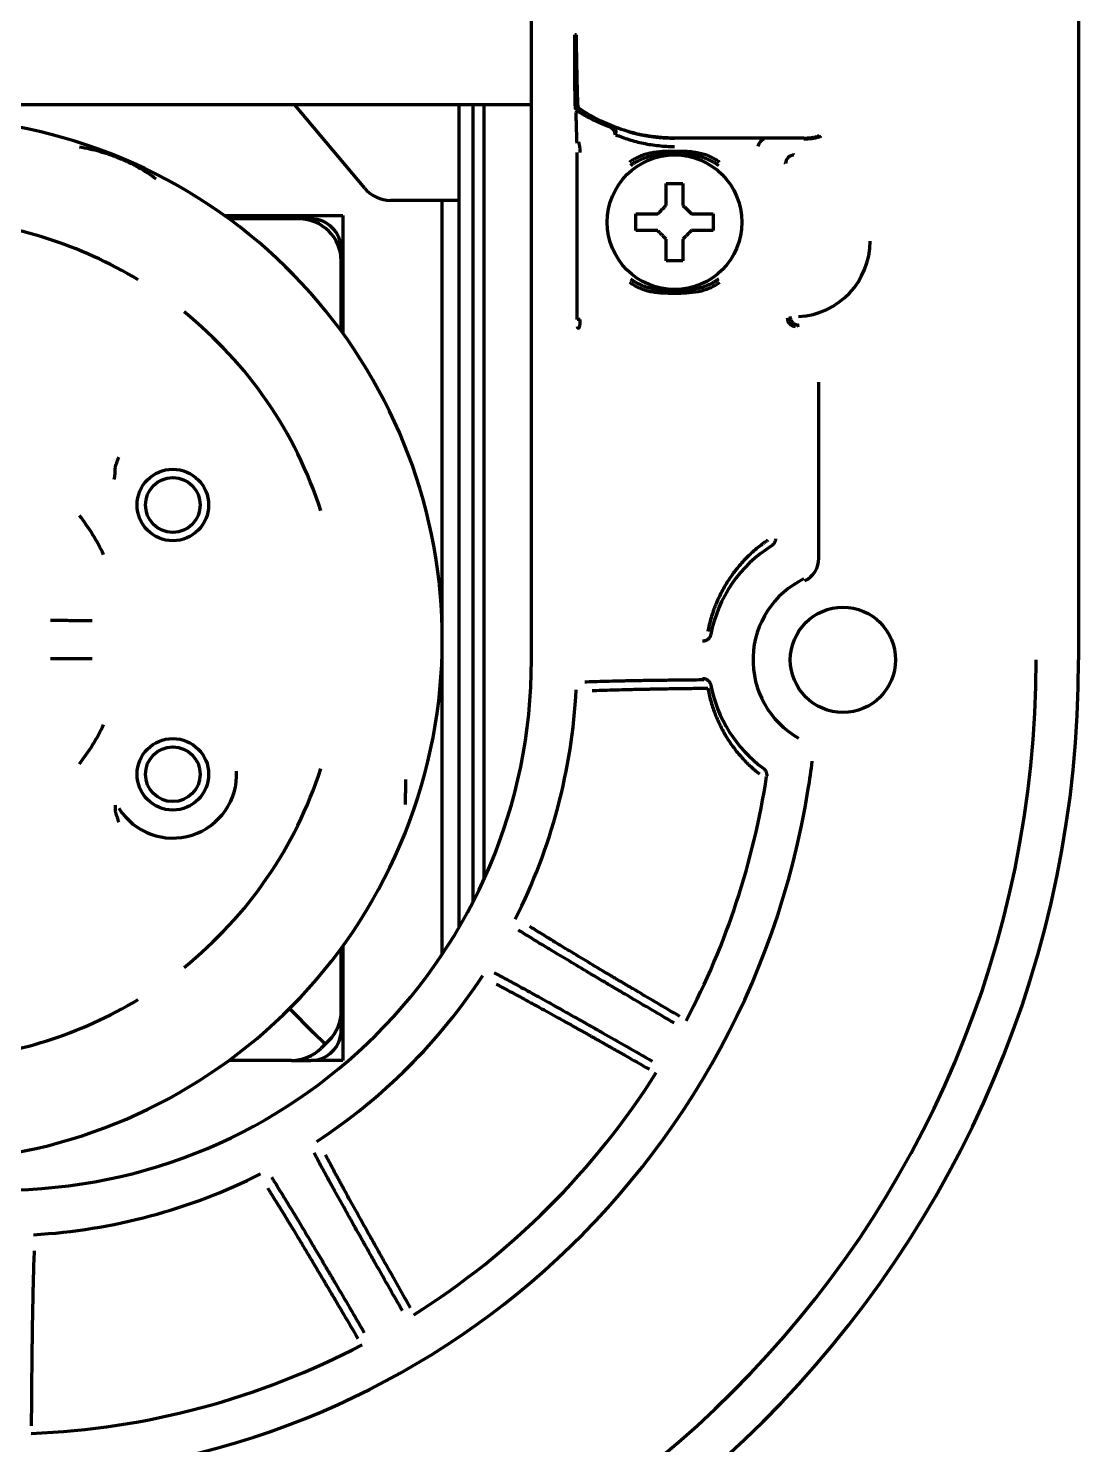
# Model space of a CAD drawing. Header units: inches. Extents: x -2983 to 7024, y 422 to 5529.
# Drawn here: x 3591.2 to 3653.6, y 4622.9 to 4707 of the extents above; entities that cross this region are included whole.
import ezdxf

# ---------------------------------------------------------------- set-up
doc = ezdxf.new("R2010")
doc.units = ezdxf.units.IN

msp = doc.modelspace()

# ---------------------------------------------------------------- linework, layer by layer
at = {"linetype": 'Continuous', "lineweight": 70}
for p, q in [((3653.584, 4741.5), (3653.584, 4669.489)), ((3621.084, 4669.489), (3621.084, 4713.512)), ((3623.752, 4706.618), (3623.652, 4706.618)), ((3558.084, 4702.489), (3621.083, 4702.489)), ((3611.185, 4697.504), (3607.001, 4702.489)), ((3616.784, 4696.789), (3616.784, 4702.491)), ((3617.606, 4702.492), (3617.606, 4655.102)), ((3618.284, 4656.508), (3618.284, 4702.496)), ((3623.878, 4702.277), (3623.863, 4702.287)), ((3623.888, 4702.27), (3623.878, 4702.277)), ((3637.265, 4700.489), (3629.584, 4700.489)), ((3629.584, 4700.489), (3629.584, 4700.489)), ((3623.801, 4689.703), (3623.801, 4699.622)), ((3636.178, 4698.983), (3636.142, 4699.017)), ((3636.677, 4699.482), (3636.639, 4699.516)), ((3614.784, 4696.789), (3612.717, 4696.789)), ((3616.784, 4696.789), (3614.784, 4696.789)), ((3615.784, 4652.002), (3615.784, 4696.789)), ((3616.784, 4653.602), (3616.784, 4696.789)), ((3602.838, 4695.889), (3609.884, 4695.889)), ((3607.284, 4695.689), (3603.114, 4695.689)), ((3607.984, 4695.689), (3607.284, 4695.689)), ((3609.884, 4695.889), (3609.884, 4688.881)), ((3627.284, 4695.489), (3627.284, 4695.989)), ((3627.284, 4694.989), (3627.284, 4695.489)), ((3631.884, 4695.989), (3631.884, 4695.489)), ((3631.884, 4695.489), (3631.884, 4694.989)), ((3609.784, 4693.189), (3609.784, 4693.889)), ((3609.784, 4689.019), (3609.784, 4693.189)), ((3623.986, 4689.703), (3623.801, 4689.703)), ((3638.157, 4675.527), (3638.157, 4685.987)), ((3596.365, 4680.522), (3596.365, 4680.846)), ((3596.365, 4660.856), (3596.365, 4660.532)), ((3609.784, 4648.641), (3609.784, 4652.359)), ((3609.884, 4652.497), (3609.884, 4645.689)), ((3606.704, 4648.769), (3608.119, 4647.355)), ((3606.704, 4648.769), (3608.119, 4647.355)), ((3609.784, 4647.489), (3609.784, 4648.642)), ((3608.826, 4646.647), (3608.119, 4647.355)), ((3608.826, 4646.647), (3608.119, 4647.355)), ((3608.826, 4646.647), (3609.052, 4646.874)), ((3608.826, 4646.647), (3608.6, 4646.421)), ((3606.832, 4645.689), (3603.114, 4645.689)), ((3606.831, 4645.689), (3607.984, 4645.689)), ((3609.884, 4645.689), (3607.984, 4645.689))]:
    msp.add_line(p, q, dxfattribs=at)
for centre, radius in [((3629.584, 4695.489), 4), ((3599.784, 4678.689), 2.125), ((3599.784, 4678.689), 1.625), ((3639.584, 4669.489), 3.125), ((3599.784, 4662.689), 2.125), ((3599.784, 4662.689), 1.625)]:
    msp.add_circle(centre, radius, dxfattribs=at)
for centre, radius, start, end in [((3584.784, 4670.689), 31, 254.7, 149.45625), ((3612.717, 4698.789), 2, 220, 270), ((3584.784, 4670.689), 24.991, 58.82427, 86.17573), ((3607.284, 4693.189), 2.5, 0, 90), ((3607.984, 4693.889), 1.8, 0, 90), ((3636.701, 4694.372), 4.499, 273.20982, 0.00262), ((3584.784, 4670.689), 24.991, 17.85299, 51.17573), ((3584.784, 4670.689), 11.996, 24.83938, 37.99537), ((3639.584, 4669.489), 7.991, 122.07594, 169.11037), ((3639.584, 4669.489), 5.342, 115.73678, 240.49967), ((3589.584, 4669.489), 64, 180, 0), ((3589.584, 4669.489), 61.472, 180, 0), ((3589.584, 4669.489), 31.5, 180, 0), ((3639.584, 4669.489), 7.991, 190.88963, 233.70037), ((3589.584, 4669.489), 34.207, 333.232, 357.02426), ((3584.784, 4670.689), 11.996, 322.00464, 335.16062), ((3599.784, 4662.689), 3.788, 212.24843, 2.83269), ((3584.784, 4670.689), 24.991, 308.82427, 342.14701), ((3587.947, 4669.753), 50.211, 350.9077, 352.80538), ((3589.584, 4669.489), 45.991, 332.21535, 351.34687), ((3589.584, 4669.489), 48.553, 189.09025, 350.90976), ((3589.584, 4669.489), 34.207, 303.232, 326.768), ((3584.784, 4670.689), 24.991, 273.82427, 301.17573), ((3607.284, 4648.641), 2.5, 315, 0), ((3607.984, 4647.489), 1.8, 270, 0), ((3606.832, 4648.189), 2.5, 270, 315), ((3589.584, 4669.489), 45.991, 302.21535, 327.78465), ((3589.584, 4669.489), 34.207, 273.232, 296.768), ((3589.584, 4669.489), 45.991, 272.21535, 297.78465)]:
    msp.add_arc(centre, radius, start, end, dxfattribs=at)
for centre, major_axis, ratio, start_param, end_param in [((3623.838, 4702.006), (-0.1, -0.0021), 0.764151, 4.696588, 6.256133), ((3625.815, 4700.689), (-0.179, -0.467), 0.50471, 3.141589, 3.792713), ((3625.815, 4700.689), (-0.179, 0.467), 0.504709, 4.520689, 5.632076), ((3625.815, 4700.689), (0.179, 0.467), 0.504708, 4.904106, 6.283182), ((3634.914, 4699.989), (0.226, 0.446), 0.711761, 0.619546, 1.917516), ((3636.677, 4698.983), (0.424, 0.265), 0.996619, 1.014163, 2.581916), ((3636.773, 4689.801), (0.186, -0.464), 0.998896, 4.332447, 5.902482), ((3623.889, 4689.295), (-0.0707, 0.0707), 0.999695, 0.785279, 2.355718), ((3636.657, 4675.527), (-1.416, -0.496), 0.998612, 1.684757, 2.803906)]:
    msp.add_ellipse(centre, major_axis=major_axis, ratio=ratio, start_param=start_param, end_param=end_param, dxfattribs=at)
for points, degree in [([(3623.706, 4702.205), (3623.704, 4702.207), (3623.699, 4702.229), (3623.692, 4702.341), (3623.684, 4702.549), (3623.676, 4702.876), (3623.668, 4703.338), (3623.662, 4703.871), (3623.658, 4704.368), (3623.656, 4704.827), (3623.654, 4705.255), (3623.653, 4705.643), (3623.652, 4705.999), (3623.652, 4706.324), (3623.652, 4706.523), (3623.652, 4706.618)], 3), ([(3623.838, 4702.083), (3623.841, 4702.102), (3623.847, 4702.137), (3623.855, 4702.177), (3623.861, 4702.208), (3623.867, 4702.232), (3623.873, 4702.249), (3623.877, 4702.261), (3623.881, 4702.268), (3623.885, 4702.271), (3623.887, 4702.271), (3623.888, 4702.27)], 3), ([(3623.888, 4702.269), (3623.883, 4702.273)], 1), ([(3623.792, 4700.173), (3623.782, 4700.395), (3623.763, 4700.925), (3623.746, 4701.618), (3623.738, 4702.006)], 3), ([(3623.986, 4699.622), (3623.986, 4699.636), (3623.985, 4699.666), (3623.982, 4699.715), (3623.978, 4699.766), (3623.974, 4699.819), (3623.968, 4699.875), (3623.961, 4699.932), (3623.953, 4699.99), (3623.944, 4700.048), (3623.933, 4700.106), (3623.921, 4700.163), (3623.907, 4700.218), (3623.897, 4700.251), (3623.892, 4700.265)], 3), ([(3629.084, 4696.489), (3629.084, 4696.543), (3629.084, 4696.651), (3629.084, 4696.813), (3629.084, 4696.972), (3629.084, 4697.127), (3629.084, 4697.279), (3629.084, 4697.436), (3629.084, 4697.602), (3629.084, 4697.725), (3629.084, 4697.789)], 3), ([(3629.084, 4697.789), (3629.251, 4697.789), (3629.584, 4697.789), (3629.917, 4697.789), (3630.084, 4697.789)], 3), ([(3628.584, 4695.989), (3628.608, 4696.013), (3628.655, 4696.06), (3628.727, 4696.132), (3628.798, 4696.203), (3628.87, 4696.275), (3628.941, 4696.346), (3629.012, 4696.418), (3629.06, 4696.465), (3629.084, 4696.489)], 3), ([(3630.084, 4696.489), (3630.11, 4696.463), (3630.161, 4696.412), (3630.235, 4696.338), (3630.307, 4696.266), (3630.377, 4696.196), (3630.446, 4696.127), (3630.515, 4696.058), (3630.561, 4696.012), (3630.584, 4695.989)], 3), ([(3630.584, 4695.989), (3630.638, 4695.989), (3630.746, 4695.989), (3630.908, 4695.989), (3631.067, 4695.989), (3631.222, 4695.989), (3631.374, 4695.989), (3631.531, 4695.989), (3631.697, 4695.989), (3631.82, 4695.989), (3631.884, 4695.989)], 3), ([(3628.584, 4694.989), (3628.53, 4694.989), (3628.422, 4694.989), (3628.26, 4694.989), (3628.101, 4694.989), (3627.946, 4694.989), (3627.794, 4694.989), (3627.638, 4694.989), (3627.471, 4694.989), (3627.348, 4694.989), (3627.284, 4694.989)], 3), ([(3629.084, 4694.489), (3629.058, 4694.515), (3629.007, 4694.566), (3628.933, 4694.64), (3628.861, 4694.712), (3628.791, 4694.782), (3628.722, 4694.851), (3628.653, 4694.92), (3628.607, 4694.966), (3628.584, 4694.989)], 3), ([(3630.584, 4694.989), (3630.56, 4694.965), (3630.513, 4694.918), (3630.441, 4694.847), (3630.37, 4694.775), (3630.299, 4694.704), (3630.227, 4694.632), (3630.156, 4694.561), (3630.108, 4694.513), (3630.084, 4694.489)], 3), ([(3630.084, 4694.489), (3630.084, 4694.435), (3630.084, 4694.327), (3630.084, 4694.165), (3630.084, 4694.006), (3630.084, 4693.851), (3630.084, 4693.699), (3630.084, 4693.543), (3630.084, 4693.376), (3630.084, 4693.253), (3630.084, 4693.189)], 3), ([(3630.084, 4693.189), (3629.917, 4693.189), (3629.584, 4693.189), (3629.251, 4693.189), (3629.084, 4693.189)], 3), ([(3636.98, 4689.381), (3636.928, 4689.359), (3636.876, 4689.339), (3636.825, 4689.32)], 3)]:
    msp.add_open_spline(points, degree=degree, dxfattribs=at)
for points, knots in [([(3623.863, 4702.287), (3623.863, 4702.287), (3623.86, 4702.292), (3623.854, 4702.337), (3623.844, 4702.491), (3623.832, 4702.765), (3623.819, 4703.173), (3623.806, 4703.678), (3623.794, 4704.212), (3623.784, 4704.715), (3623.776, 4705.177), (3623.768, 4705.598), (3623.762, 4705.981), (3623.757, 4706.316), (3623.754, 4706.525), (3623.752, 4706.618)], [0, 0, 0, 0, 0.013537, 0.087967, 0.171477, 0.265427, 0.371587, 0.484999, 0.587268, 0.677066, 0.757422, 0.829358, 0.894159, 0.952865, 1, 1, 1, 1]), ([(3623.863, 4702.287), (3623.849, 4702.297), (3623.831, 4702.304), (3623.795, 4702.306), (3623.776, 4702.302), (3623.744, 4702.285), (3623.73, 4702.272), (3623.711, 4702.241), (3623.706, 4702.223), (3623.706, 4702.205)], [0, 0, 0, 0, 0.25, 0.25, 0.5, 0.5, 0.75, 0.75, 1, 1, 1, 1]), ([(3629.584, 4700.489), (3629.077, 4700.489), (3628.569, 4700.528), (3627.566, 4700.682), (3627.07, 4700.797), (3626.102, 4701.101), (3625.629, 4701.29), (3624.718, 4701.738), (3624.28, 4701.997), (3623.863, 4702.287)], [0, 0, 0, 0, 0.25, 0.25, 0.5, 0.5, 0.75, 0.75, 1, 1, 1, 1]), ([(3625.995, 4701.156), (3625.805, 4701.228), (3625.619, 4701.306), (3625.255, 4701.472), (3625.077, 4701.56), (3624.726, 4701.746), (3624.554, 4701.844), (3624.216, 4702.05), (3624.05, 4702.157), (3623.888, 4702.27)], [0, 0, 0, 0, 0.25, 0.25, 0.5, 0.5, 0.75, 0.75, 1, 1, 1, 1]), ([(3625.815, 4701.115), (3625.799, 4701.121), (3625.768, 4701.132), (3625.721, 4701.15), (3625.673, 4701.168), (3625.626, 4701.186), (3625.579, 4701.205), (3625.531, 4701.224), (3625.484, 4701.243), (3625.436, 4701.262), (3625.389, 4701.282), (3625.341, 4701.302), (3625.294, 4701.322), (3625.246, 4701.343), (3625.198, 4701.364), (3625.15, 4701.385), (3625.102, 4701.406), (3625.054, 4701.428), (3625.006, 4701.45), (3624.958, 4701.473), (3624.91, 4701.496), (3624.849, 4701.525), (3624.776, 4701.56), (3624.69, 4701.603), (3624.604, 4701.647), (3624.518, 4701.692), (3624.433, 4701.737), (3624.348, 4701.784), (3624.262, 4701.831), (3624.177, 4701.879), (3624.092, 4701.929), (3624.007, 4701.979), (3623.923, 4702.03), (3623.867, 4702.065), (3623.838, 4702.083)], [0, 0, 0, 0, 0.022367, 0.04483, 0.067389, 0.090046, 0.112799, 0.13565, 0.158599, 0.181646, 0.204792, 0.228037, 0.251382, 0.274827, 0.298372, 0.322018, 0.345765, 0.369613, 0.393564, 0.417616, 0.441771, 0.466028, 0.509546, 0.553236, 0.5971, 0.64114, 0.685357, 0.729754, 0.774331, 0.819092, 0.864038, 0.90917, 0.95449, 1, 1, 1, 1]), ([(3626.081, 4700.689), (3626.332, 4700.585), (3626.597, 4700.488), (3627.011, 4700.359), (3627.152, 4700.319), (3627.439, 4700.245), (3627.585, 4700.21), (3628.029, 4700.118), (3628.334, 4700.07), (3628.954, 4700.006), (3629.269, 4699.989), (3629.584, 4699.989)], [0, 0, 0, 0, 0.25, 0.25, 0.375, 0.375, 0.5, 0.5, 0.75, 0.75, 1, 1, 1, 1]), ([(3626.84, 4700.873), (3626.842, 4700.872), (3626.855, 4700.869), (3626.879, 4700.862), (3626.911, 4700.853), (3626.944, 4700.844), (3626.976, 4700.835), (3627.009, 4700.826), (3627.042, 4700.818), (3627.074, 4700.809), (3627.107, 4700.801), (3627.14, 4700.792), (3627.173, 4700.784), (3627.206, 4700.776), (3627.239, 4700.768), (3627.272, 4700.76), (3627.305, 4700.752), (3627.338, 4700.745), (3627.371, 4700.737), (3627.405, 4700.729), (3627.438, 4700.722), (3627.471, 4700.715), (3627.505, 4700.708), (3627.538, 4700.701), (3627.572, 4700.694), (3627.605, 4700.687), (3627.639, 4700.68), (3627.673, 4700.673), (3627.706, 4700.667), (3627.74, 4700.661), (3627.774, 4700.654), (3627.808, 4700.648), (3627.841, 4700.642), (3627.875, 4700.636), (3627.909, 4700.63), (3627.943, 4700.625), (3627.977, 4700.619), (3628.012, 4700.614), (3628.046, 4700.608), (3628.08, 4700.603), (3628.114, 4700.598), (3628.148, 4700.593), (3628.183, 4700.588), (3628.217, 4700.583), (3628.251, 4700.578), (3628.286, 4700.574), (3628.32, 4700.569), (3628.355, 4700.565), (3628.389, 4700.561), (3628.424, 4700.557), (3628.459, 4700.553), (3628.493, 4700.549), (3628.528, 4700.545), (3628.563, 4700.541), (3628.598, 4700.538), (3628.632, 4700.534), (3628.667, 4700.531), (3628.702, 4700.528), (3628.737, 4700.525), (3628.772, 4700.522), (3628.807, 4700.519), (3628.842, 4700.517), (3628.877, 4700.514), (3628.912, 4700.512), (3628.947, 4700.509), (3628.982, 4700.507), (3629.018, 4700.505), (3629.053, 4700.503), (3629.088, 4700.501), (3629.123, 4700.5), (3629.159, 4700.498), (3629.194, 4700.497), (3629.229, 4700.495), (3629.265, 4700.494), (3629.3, 4700.493), (3629.335, 4700.492), (3629.371, 4700.491), (3629.406, 4700.491), (3629.442, 4700.49), (3629.477, 4700.49), (3629.513, 4700.489), (3629.548, 4700.489), (3629.572, 4700.489), (3629.584, 4700.489)], [0, 0, 0, 0, 0.002576, 0.015434, 0.028273, 0.041096, 0.053901, 0.066688, 0.079459, 0.092213, 0.104951, 0.117673, 0.13038, 0.143071, 0.155747, 0.168409, 0.181055, 0.193688, 0.206307, 0.218913, 0.231505, 0.244085, 0.256652, 0.269207, 0.281749, 0.294281, 0.306801, 0.319309, 0.331808, 0.344296, 0.356774, 0.369242, 0.381701, 0.394151, 0.406592, 0.419025, 0.43145, 0.443867, 0.456276, 0.468679, 0.481075, 0.493464, 0.505847, 0.518225, 0.530597, 0.542964, 0.555326, 0.567684, 0.580037, 0.592387, 0.604734, 0.617077, 0.629417, 0.641756, 0.654092, 0.666426, 0.678759, 0.69109, 0.703421, 0.715752, 0.728082, 0.740413, 0.752744, 0.765076, 0.777409, 0.789744, 0.802081, 0.81442, 0.826762, 0.839106, 0.851454, 0.863805, 0.87616, 0.88852, 0.900884, 0.913253, 0.925627, 0.938007, 0.950392, 0.962784, 0.975182, 0.987588, 1, 1, 1, 1]), ([(3637.265, 4700.489), (3637.272, 4700.489), (3637.285, 4700.489), (3637.306, 4700.489), (3637.326, 4700.49), (3637.346, 4700.49), (3637.366, 4700.49), (3637.386, 4700.491), (3637.405, 4700.491), (3637.425, 4700.492), (3637.444, 4700.493), (3637.464, 4700.494), (3637.483, 4700.495), (3637.502, 4700.496), (3637.521, 4700.497), (3637.54, 4700.499), (3637.559, 4700.5), (3637.578, 4700.502), (3637.596, 4700.503), (3637.615, 4700.505), (3637.633, 4700.507), (3637.652, 4700.509), (3637.67, 4700.511), (3637.688, 4700.513), (3637.706, 4700.515), (3637.724, 4700.518), (3637.741, 4700.52), (3637.782, 4700.527), (3637.846, 4700.538), (3637.93, 4700.556), (3638.012, 4700.578), (3638.092, 4700.604), (3638.142, 4700.623), (3638.166, 4700.633), (3638.166, 4700.633)], [0, 0, 0, 0, 0.020634, 0.041151, 0.061554, 0.081845, 0.102027, 0.122105, 0.142081, 0.161958, 0.181741, 0.201433, 0.221038, 0.240559, 0.260001, 0.279367, 0.298662, 0.31789, 0.337055, 0.356162, 0.375216, 0.39422, 0.41318, 0.4321, 0.450986, 0.469842, 0.488674, 0.507486, 0.601277, 0.69672, 0.794518, 0.895363, 0.999923, 1, 1, 1, 1]), ([(3637.265, 4700.446), (3637.273, 4700.446), (3637.289, 4700.446), (3637.312, 4700.446), (3637.336, 4700.446), (3637.359, 4700.447), (3637.382, 4700.447), (3637.405, 4700.448), (3637.427, 4700.448), (3637.45, 4700.449), (3637.472, 4700.45), (3637.495, 4700.451), (3637.517, 4700.453), (3637.539, 4700.454), (3637.561, 4700.455), (3637.582, 4700.457), (3637.603, 4700.458), (3637.625, 4700.46), (3637.645, 4700.462), (3637.666, 4700.464), (3637.687, 4700.466), (3637.707, 4700.468), (3637.727, 4700.471), (3637.747, 4700.473), (3637.766, 4700.475), (3637.786, 4700.478), (3637.805, 4700.481), (3637.851, 4700.488), (3637.924, 4700.5), (3638.021, 4700.521), (3638.117, 4700.545), (3638.211, 4700.574), (3638.27, 4700.595), (3638.299, 4700.607), (3638.299, 4700.607)], [0, 0, 0, 0, 0.020912, 0.041707, 0.062387, 0.082955, 0.103413, 0.123763, 0.144004, 0.164134, 0.184148, 0.204041, 0.223811, 0.243454, 0.262968, 0.282351, 0.301601, 0.320715, 0.339694, 0.358536, 0.377241, 0.395807, 0.414236, 0.432527, 0.450681, 0.468699, 0.486581, 0.504328, 0.598677, 0.695534, 0.794845, 0.896422, 0.999951, 1, 1, 1, 1]), ([(3598.791, 4698.056), (3598.623, 4698.179), (3598.452, 4698.297), (3598.104, 4698.521), (3597.927, 4698.628), (3597.566, 4698.831), (3597.382, 4698.927), (3597.148, 4699.041), (3597.1, 4699.063), (3597.006, 4699.107), (3596.959, 4699.129), (3596.816, 4699.193), (3596.625, 4699.276), (3596.432, 4699.352), (3596.238, 4699.426), (3596.14, 4699.462), (3595.943, 4699.53), (3595.845, 4699.562), (3595.696, 4699.609), (3595.646, 4699.624), (3595.546, 4699.654), (3595.497, 4699.668), (3595.247, 4699.738), (3595.046, 4699.788), (3594.641, 4699.876), (3594.437, 4699.913), (3594.231, 4699.945)], [0, 0, 0, 0, 0.125, 0.125, 0.25, 0.25, 0.375, 0.375, 0.40625, 0.40625, 0.4375, 0.4375, 0.5, 0.5625, 0.5625, 0.625, 0.625, 0.6875, 0.6875, 0.71875, 0.71875, 0.75, 0.75, 0.875, 0.875, 1, 1, 1, 1]), ([(3632.257, 4699.043), (3632.167, 4699.115), (3632.074, 4699.18), (3631.879, 4699.296), (3631.778, 4699.348), (3631.62, 4699.417), (3631.566, 4699.439), (3631.485, 4699.469), (3631.457, 4699.479), (3631.402, 4699.497), (3631.263, 4699.541), (3631.121, 4699.576), (3630.893, 4699.621), (3630.661, 4699.656), (3630.425, 4699.675), (3630.247, 4699.685), (3630.187, 4699.687), (3630.067, 4699.692), (3630.007, 4699.693), (3629.826, 4699.697), (3629.706, 4699.698), (3629.525, 4699.698), (3629.465, 4699.698), (3629.345, 4699.696), (3629.285, 4699.696), (3629.105, 4699.692), (3628.986, 4699.688), (3628.63, 4699.669), (3628.395, 4699.645), (3628.135, 4699.593), (3628.106, 4699.587), (3628.048, 4699.575), (3628.02, 4699.568), (3627.934, 4699.547), (3627.765, 4699.5), (3627.603, 4699.441), (3627.394, 4699.35), (3627.292, 4699.298), (3627.169, 4699.225), (3627.145, 4699.209), (3627.097, 4699.178), (3627.073, 4699.162), (3627.002, 4699.113), (3626.956, 4699.079), (3626.911, 4699.043)], [0, 0, 0, 0, 0.0625, 0.0625, 0.125, 0.125, 0.15625, 0.15625, 0.171875, 0.171875, 0.1875, 0.25, 0.25, 0.3125, 0.375, 0.375, 0.40625, 0.40625, 0.4375, 0.4375, 0.5, 0.5, 0.53125, 0.53125, 0.5625, 0.5625, 0.625, 0.625, 0.75, 0.75, 0.765625, 0.765625, 0.78125, 0.78125, 0.8125, 0.875, 0.875, 0.9375, 0.9375, 0.953125, 0.953125, 0.96875, 0.96875, 1, 1, 1, 1]), ([(3632.204, 4698.846), (3632.114, 4698.916), (3632.02, 4698.98), (3631.826, 4699.096), (3631.725, 4699.148), (3631.569, 4699.219), (3631.516, 4699.241), (3631.436, 4699.272), (3631.409, 4699.283), (3631.354, 4699.302), (3631.218, 4699.349), (3631.08, 4699.387), (3630.745, 4699.465), (3630.517, 4699.499), (3630.17, 4699.529), (3630.053, 4699.536), (3629.819, 4699.546), (3629.702, 4699.548), (3629.527, 4699.548), (3629.468, 4699.547), (3629.351, 4699.545), (3629.293, 4699.543), (3629.118, 4699.537), (3629.002, 4699.53), (3628.656, 4699.499), (3628.428, 4699.466), (3628.174, 4699.408), (3628.146, 4699.401), (3628.09, 4699.386), (3628.062, 4699.379), (3627.978, 4699.356), (3627.923, 4699.339), (3627.759, 4699.284), (3627.653, 4699.243), (3627.446, 4699.15), (3627.345, 4699.097), (3627.223, 4699.024), (3627.198, 4699.009), (3627.15, 4698.979), (3627.126, 4698.963), (3627.055, 4698.915), (3627.009, 4698.881), (3626.964, 4698.846)], [0, 0, 0, 0, 0.0625, 0.0625, 0.125, 0.125, 0.15625, 0.15625, 0.171875, 0.171875, 0.1875, 0.25, 0.25, 0.375, 0.375, 0.4375, 0.4375, 0.5, 0.5, 0.53125, 0.53125, 0.5625, 0.5625, 0.625, 0.625, 0.75, 0.75, 0.765625, 0.765625, 0.78125, 0.78125, 0.8125, 0.8125, 0.875, 0.875, 0.9375, 0.9375, 0.953125, 0.953125, 0.96875, 0.96875, 1, 1, 1, 1]), ([(3630.084, 4697.789), (3630.084, 4697.586), (3630.084, 4697.376), (3630.084, 4697.051), (3630.084, 4696.941), (3630.084, 4696.718), (3630.084, 4696.604), (3630.084, 4696.489)], [0, 0, 0, 0, 0.5, 0.5, 0.75, 0.75, 1, 1, 1, 1]), ([(3627.284, 4695.989), (3627.487, 4695.989), (3627.697, 4695.989), (3628.022, 4695.989), (3628.132, 4695.989), (3628.355, 4695.989), (3628.469, 4695.989), (3628.584, 4695.989)], [0, 0, 0, 0, 0.5, 0.5, 0.75, 0.75, 1, 1, 1, 1]), ([(3631.884, 4694.989), (3631.681, 4694.989), (3631.471, 4694.989), (3631.146, 4694.989), (3631.036, 4694.989), (3630.813, 4694.989), (3630.699, 4694.989), (3630.584, 4694.989)], [0, 0, 0, 0, 0.5, 0.5, 0.75, 0.75, 1, 1, 1, 1]), ([(3629.084, 4693.189), (3629.084, 4693.392), (3629.084, 4693.602), (3629.084, 4693.927), (3629.084, 4694.037), (3629.084, 4694.26), (3629.084, 4694.374), (3629.084, 4694.489)], [0, 0, 0, 0, 0.5, 0.5, 0.75, 0.75, 1, 1, 1, 1]), ([(3626.964, 4692.132), (3627.054, 4692.062), (3627.148, 4691.998), (3627.343, 4691.882), (3627.443, 4691.83), (3627.599, 4691.759), (3627.652, 4691.737), (3627.732, 4691.706), (3627.759, 4691.696), (3627.814, 4691.676), (3627.95, 4691.629), (3628.088, 4691.591), (3628.423, 4691.513), (3628.651, 4691.48), (3628.999, 4691.449), (3629.115, 4691.442), (3629.349, 4691.433), (3629.466, 4691.43), (3629.641, 4691.43), (3629.7, 4691.431), (3629.817, 4691.433), (3629.875, 4691.435), (3630.05, 4691.442), (3630.166, 4691.449), (3630.512, 4691.479), (3630.74, 4691.512), (3630.994, 4691.571), (3631.022, 4691.578), (3631.078, 4691.592), (3631.106, 4691.599), (3631.19, 4691.623), (3631.245, 4691.64), (3631.409, 4691.694), (3631.515, 4691.735), (3631.722, 4691.829), (3631.823, 4691.881), (3631.946, 4691.954), (3631.97, 4691.969), (3632.018, 4692), (3632.042, 4692.015), (3632.113, 4692.064), (3632.159, 4692.097), (3632.204, 4692.132)], [0, 0, 0, 0, 0.0625, 0.0625, 0.125, 0.125, 0.15625, 0.15625, 0.171875, 0.171875, 0.1875, 0.25, 0.25, 0.375, 0.375, 0.4375, 0.4375, 0.5, 0.5, 0.53125, 0.53125, 0.5625, 0.5625, 0.625, 0.625, 0.75, 0.75, 0.765625, 0.765625, 0.78125, 0.78125, 0.8125, 0.8125, 0.875, 0.875, 0.9375, 0.9375, 0.953125, 0.953125, 0.96875, 0.96875, 1, 1, 1, 1]), ([(3626.911, 4691.935), (3627.001, 4691.863), (3627.094, 4691.799), (3627.289, 4691.682), (3627.391, 4691.63), (3627.548, 4691.561), (3627.602, 4691.539), (3627.684, 4691.509), (3627.711, 4691.5), (3627.767, 4691.481), (3627.906, 4691.437), (3628.047, 4691.402), (3628.276, 4691.357), (3628.507, 4691.322), (3628.743, 4691.303), (3628.922, 4691.293), (3628.981, 4691.291), (3629.101, 4691.287), (3629.162, 4691.285), (3629.342, 4691.281), (3629.462, 4691.28), (3629.643, 4691.28), (3629.703, 4691.281), (3629.824, 4691.282), (3629.884, 4691.283), (3630.063, 4691.286), (3630.182, 4691.29), (3630.538, 4691.31), (3630.773, 4691.334), (3631.033, 4691.385), (3631.062, 4691.391), (3631.12, 4691.404), (3631.148, 4691.41), (3631.234, 4691.431), (3631.403, 4691.478), (3631.565, 4691.537), (3631.774, 4691.628), (3631.876, 4691.68), (3631.999, 4691.754), (3632.023, 4691.769), (3632.071, 4691.8), (3632.095, 4691.816), (3632.166, 4691.865), (3632.212, 4691.899), (3632.257, 4691.935)], [0, 0, 0, 0, 0.0625, 0.0625, 0.125, 0.125, 0.15625, 0.15625, 0.171875, 0.171875, 0.1875, 0.25, 0.25, 0.3125, 0.375, 0.375, 0.40625, 0.40625, 0.4375, 0.4375, 0.5, 0.5, 0.53125, 0.53125, 0.5625, 0.5625, 0.625, 0.625, 0.75, 0.75, 0.765625, 0.765625, 0.78125, 0.78125, 0.8125, 0.875, 0.875, 0.9375, 0.9375, 0.953125, 0.953125, 0.96875, 0.96875, 1, 1, 1, 1]), ([(3623.889, 4689.195), (3623.89, 4689.195), (3623.891, 4689.195), (3623.893, 4689.195), (3623.895, 4689.196), (3623.897, 4689.197), (3623.899, 4689.198), (3623.901, 4689.2), (3623.903, 4689.201), (3623.905, 4689.203), (3623.906, 4689.205), (3623.908, 4689.207), (3623.91, 4689.209), (3623.912, 4689.212), (3623.913, 4689.214), (3623.915, 4689.217), (3623.917, 4689.22), (3623.919, 4689.223), (3623.92, 4689.226), (3623.922, 4689.23), (3623.923, 4689.233), (3623.925, 4689.237), (3623.927, 4689.24), (3623.928, 4689.244), (3623.93, 4689.248), (3623.931, 4689.252), (3623.933, 4689.256), (3623.934, 4689.261), (3623.936, 4689.265), (3623.937, 4689.27), (3623.939, 4689.274), (3623.94, 4689.279), (3623.941, 4689.284), (3623.943, 4689.289), (3623.944, 4689.294), (3623.945, 4689.299), (3623.947, 4689.304), (3623.948, 4689.309), (3623.949, 4689.314), (3623.95, 4689.32), (3623.952, 4689.325), (3623.953, 4689.331), (3623.954, 4689.336), (3623.955, 4689.342), (3623.956, 4689.348), (3623.957, 4689.353), (3623.959, 4689.359), (3623.961, 4689.373), (3623.965, 4689.395), (3623.969, 4689.428), (3623.974, 4689.463), (3623.977, 4689.495), (3623.979, 4689.522), (3623.981, 4689.541), (3623.982, 4689.56), (3623.983, 4689.579), (3623.984, 4689.598), (3623.985, 4689.617), (3623.985, 4689.635), (3623.986, 4689.653), (3623.986, 4689.67), (3623.986, 4689.687), (3623.986, 4689.697), (3623.986, 4689.703)], [0, 0, 0, 0, 0.015383, 0.030642, 0.04578, 0.060796, 0.07569, 0.090464, 0.105118, 0.119651, 0.134066, 0.148361, 0.162537, 0.176595, 0.190535, 0.204357, 0.218062, 0.231651, 0.245122, 0.258478, 0.271717, 0.284841, 0.297849, 0.310743, 0.323521, 0.336185, 0.348735, 0.361171, 0.373493, 0.385703, 0.397799, 0.409782, 0.421652, 0.43341, 0.445056, 0.45659, 0.468013, 0.479324, 0.490524, 0.501614, 0.512592, 0.523459, 0.534216, 0.544863, 0.5554, 0.565828, 0.576145, 0.586353, 0.635571, 0.684796, 0.734095, 0.783531, 0.806444, 0.828729, 0.850396, 0.871438, 0.891831, 0.911565, 0.930648, 0.949062, 0.966772, 0.983755, 1, 1, 1, 1]), ([(3636.453, 4689.88), (3636.453, 4689.846), (3636.457, 4689.813), (3636.471, 4689.746), (3636.481, 4689.714), (3636.508, 4689.652), (3636.524, 4689.622), (3636.563, 4689.566), (3636.585, 4689.54), (3636.634, 4689.494), (3636.661, 4689.473), (3636.719, 4689.437), (3636.75, 4689.423), (3636.813, 4689.399), (3636.846, 4689.391), (3636.913, 4689.381), (3636.947, 4689.379), (3636.981, 4689.381)], [0, 0, 0, 0, 0.125, 0.125, 0.25, 0.25, 0.375, 0.375, 0.5, 0.5, 0.625, 0.625, 0.75, 0.75, 0.875, 0.875, 1, 1, 1, 1]), ([(3596.383, 4680.977), (3596.411, 4681.07), (3596.441, 4681.163), (3596.489, 4681.301), (3596.505, 4681.347), (3596.53, 4681.416), (3596.538, 4681.439), (3596.555, 4681.484), (3596.564, 4681.507), (3596.572, 4681.53)], [0, 0, 0, 0, 0.5, 0.5, 0.75, 0.75, 0.875, 0.875, 1, 1, 1, 1]), ([(3596.307, 4680.212), (3596.315, 4680.256), (3596.324, 4680.304), (3596.343, 4680.408), (3596.353, 4680.463), (3596.365, 4680.522)], [0, 0, 0, 0, 0.5, 0.5, 1, 1, 1, 1]), ([(3596.365, 4680.846), (3596.365, 4680.868), (3596.366, 4680.89), (3596.372, 4680.934), (3596.376, 4680.956), (3596.383, 4680.977)], [0, 0, 0, 0, 0.5, 0.5, 1, 1, 1, 1]), ([(3635.125, 4676.596), (3635.066, 4676.557), (3635.008, 4676.517), (3634.894, 4676.436), (3634.724, 4676.314), (3634.561, 4676.185), (3634.241, 4675.92), (3634.039, 4675.734), (3633.652, 4675.343), (3633.469, 4675.138), (3633.251, 4674.869), (3633.208, 4674.814), (3633.124, 4674.704), (3633.082, 4674.648), (3632.959, 4674.48), (3632.88, 4674.366), (3632.653, 4674.019), (3632.513, 4673.78), (3632.255, 4673.29), (3632.138, 4673.038), (3632.006, 4672.714), (3631.981, 4672.649), (3631.931, 4672.517), (3631.859, 4672.32), (3631.794, 4672.119), (3631.674, 4671.715), (3631.607, 4671.442), (3631.553, 4671.164)], [0, 0, 0, 0, 0.03125, 0.03125, 0.0625, 0.125, 0.125, 0.25, 0.25, 0.375, 0.375, 0.40625, 0.40625, 0.4375, 0.4375, 0.5, 0.5, 0.625, 0.625, 0.75, 0.75, 0.78125, 0.78125, 0.8125, 0.875, 0.875, 1, 1, 1, 1]), ([(3635.575, 4676.685), (3635.575, 4676.642), (3635.57, 4676.601), (3635.557, 4676.55), (3635.554, 4676.54), (3635.547, 4676.519), (3635.544, 4676.509), (3635.532, 4676.48), (3635.514, 4676.442), (3635.491, 4676.406), (3635.472, 4676.381), (3635.466, 4676.372), (3635.452, 4676.356), (3635.445, 4676.348), (3635.409, 4676.31), (3635.377, 4676.283), (3635.34, 4676.26)], [0, 0, 0, 0, 0.25, 0.25, 0.3125, 0.3125, 0.375, 0.375, 0.5, 0.625, 0.625, 0.6875, 0.6875, 0.75, 0.75, 1, 1, 1, 1]), ([(3594.997, 4671.809), (3594.916, 4671.81), (3594.83, 4671.811), (3594.653, 4671.812), (3594.47, 4671.813), (3594.273, 4671.814), (3594.146, 4671.815), (3594.121, 4671.815), (3594.069, 4671.815), (3594.043, 4671.815), (3593.965, 4671.816), (3593.912, 4671.816), (3593.753, 4671.816), (3593.537, 4671.817), (3593.316, 4671.818), (3593.148, 4671.818), (3593.063, 4671.818), (3592.977, 4671.818), (3592.92, 4671.818), (3592.891, 4671.818), (3592.747, 4671.818), (3592.632, 4671.818), (3592.516, 4671.818)], [0, 0, 0, 0, 0.125, 0.125, 0.25, 0.375, 0.375, 0.40625, 0.40625, 0.4375, 0.4375, 0.5, 0.5, 0.625, 0.75, 0.75, 0.8125, 0.84375, 0.84375, 0.875, 0.875, 1, 1, 1, 1]), ([(3631.737, 4670.999), (3631.731, 4670.97), (3631.723, 4670.943), (3631.708, 4670.902), (3631.702, 4670.889), (3631.69, 4670.863), (3631.683, 4670.85), (3631.661, 4670.813), (3631.644, 4670.79), (3631.616, 4670.757), (3631.606, 4670.746), (3631.586, 4670.726), (3631.575, 4670.716), (3631.541, 4670.689), (3631.518, 4670.673), (3631.48, 4670.651), (3631.468, 4670.645), (3631.441, 4670.633), (3631.428, 4670.627), (3631.387, 4670.612), (3631.332, 4670.598), (3631.274, 4670.593), (3631.245, 4670.593)], [0, 0, 0, 0, 0.125, 0.125, 0.1875, 0.1875, 0.25, 0.25, 0.375, 0.375, 0.4375, 0.4375, 0.5, 0.5, 0.625, 0.625, 0.6875, 0.6875, 0.75, 0.75, 0.875, 1, 1, 1, 1]), ([(3592.516, 4669.56), (3592.632, 4669.56), (3592.746, 4669.56), (3592.974, 4669.56), (3593.2, 4669.56), (3593.422, 4669.561), (3593.56, 4669.561), (3593.587, 4669.561), (3593.642, 4669.561), (3593.669, 4669.561), (3593.751, 4669.562), (3593.805, 4669.562), (3593.964, 4669.562), (3594.171, 4669.563), (3594.367, 4669.564), (3594.51, 4669.565), (3594.581, 4669.566), (3594.65, 4669.566), (3594.695, 4669.566), (3594.718, 4669.567), (3594.83, 4669.567), (3594.916, 4669.568), (3594.997, 4669.569)], [0, 0, 0, 0, 0.125, 0.125, 0.25, 0.375, 0.375, 0.40625, 0.40625, 0.4375, 0.4375, 0.5, 0.5, 0.625, 0.75, 0.75, 0.8125, 0.84375, 0.84375, 0.875, 0.875, 1, 1, 1, 1]), ([(3624.244, 4668.187), (3624.424, 4668.194), (3624.62, 4668.201), (3625.043, 4668.214), (3625.497, 4668.227), (3626.013, 4668.239), (3626.422, 4668.248), (3626.563, 4668.251), (3626.78, 4668.255), (3626.889, 4668.257), (3627.001, 4668.259), (3627.077, 4668.261), (3627.115, 4668.261), (3627.456, 4668.267), (3627.772, 4668.273), (3628.424, 4668.282), (3629.099, 4668.292), (3629.817, 4668.3), (3630.557, 4668.308), (3630.939, 4668.312), (3631.331, 4668.315)], [0, 0, 0, 0, 0.125, 0.125, 0.25, 0.375, 0.375, 0.4375, 0.4375, 0.46875, 0.484375, 0.484375, 0.5, 0.5, 0.625, 0.625, 0.75, 0.875, 0.875, 1, 1, 1, 1]), ([(3624.699, 4667.664), (3624.873, 4667.671), (3625.062, 4667.678), (3625.47, 4667.693), (3625.907, 4667.707), (3626.404, 4667.72), (3626.799, 4667.73), (3626.934, 4667.733), (3627.143, 4667.738), (3627.214, 4667.739), (3627.357, 4667.742), (3627.429, 4667.744), (3627.649, 4667.748), (3627.799, 4667.751), (3628.028, 4667.756), (3628.106, 4667.757), (3628.262, 4667.76), (3628.34, 4667.762), (3628.737, 4667.769), (3629.065, 4667.774), (3629.74, 4667.784), (3630.088, 4667.789), (3630.804, 4667.798), (3631.173, 4667.802), (3631.551, 4667.806)], [0, 0, 0, 0, 0.125, 0.125, 0.25, 0.375, 0.375, 0.4375, 0.4375, 0.46875, 0.46875, 0.5, 0.5, 0.5625, 0.5625, 0.59375, 0.59375, 0.625, 0.625, 0.75, 0.75, 0.875, 0.875, 1, 1, 1, 1]), ([(3631.245, 4668.386), (3631.274, 4668.386), (3631.303, 4668.383), (3631.346, 4668.376), (3631.36, 4668.372), (3631.388, 4668.365), (3631.401, 4668.361), (3631.442, 4668.346), (3631.468, 4668.334), (3631.506, 4668.313), (3631.518, 4668.305), (3631.542, 4668.289), (3631.553, 4668.28), (3631.586, 4668.253), (3631.607, 4668.232), (3631.635, 4668.2), (3631.644, 4668.188), (3631.661, 4668.165), (3631.668, 4668.153), (3631.69, 4668.116), (3631.703, 4668.09), (3631.718, 4668.049), (3631.723, 4668.036), (3631.731, 4668.008), (3631.734, 4667.994), (3631.737, 4667.979)], [0, 0, 0, 0, 0.125, 0.125, 0.1875, 0.1875, 0.25, 0.25, 0.375, 0.375, 0.4375, 0.4375, 0.5, 0.5, 0.625, 0.625, 0.6875, 0.6875, 0.75, 0.75, 0.875, 0.875, 0.9375, 0.9375, 1, 1, 1, 1]), ([(3631.551, 4667.806), (3631.575, 4667.679), (3631.602, 4667.553), (3631.662, 4667.304), (3631.694, 4667.18), (3631.798, 4666.813), (3631.877, 4666.573), (3632.056, 4666.102), (3632.156, 4665.871), (3632.32, 4665.531), (3632.378, 4665.418), (3632.468, 4665.252), (3632.499, 4665.196), (3632.561, 4665.086), (3632.593, 4665.032), (3632.755, 4664.761), (3632.894, 4664.552), (3633.189, 4664.146), (3633.346, 4663.951), (3633.595, 4663.667), (3633.68, 4663.575), (3633.812, 4663.438), (3633.856, 4663.393), (3633.946, 4663.304), (3633.992, 4663.259), (3634.223, 4663.041), (3634.417, 4662.875), (3634.618, 4662.718)], [0, 0, 0, 0, 0.0625, 0.0625, 0.125, 0.125, 0.25, 0.25, 0.375, 0.375, 0.4375, 0.4375, 0.46875, 0.46875, 0.5, 0.5, 0.625, 0.625, 0.75, 0.75, 0.8125, 0.8125, 0.84375, 0.84375, 0.875, 0.875, 1, 1, 1, 1]), ([(3634.853, 4663.049), (3634.89, 4663.022), (3634.923, 4662.99), (3634.965, 4662.937), (3634.978, 4662.917), (3635.001, 4662.878), (3635.011, 4662.858), (3635.028, 4662.816), (3635.035, 4662.795), (3635.047, 4662.75), (3635.055, 4662.706), (3635.058, 4662.661), (3635.057, 4662.615), (3635.055, 4662.592), (3635.052, 4662.57)], [0, 0, 0, 0, 0.25, 0.25, 0.375, 0.375, 0.5, 0.5, 0.625, 0.625, 0.75, 0.875, 0.875, 1, 1, 1, 1]), ([(3613.6, 4660.893), (3613.602, 4661.016), (3613.604, 4661.138), (3613.608, 4661.384), (3613.611, 4661.507), (3613.617, 4661.877), (3613.621, 4662.124), (3613.626, 4662.371)], [0, 0, 0, 0, 0.25, 0.25, 0.5, 0.5, 1, 1, 1, 1]), ([(3596.365, 4660.532), (3596.365, 4660.51), (3596.366, 4660.488), (3596.372, 4660.445), (3596.376, 4660.423), (3596.383, 4660.401)], [0, 0, 0, 0, 0.5, 0.5, 1, 1, 1, 1]), ([(3596.383, 4660.401), (3596.411, 4660.308), (3596.441, 4660.216), (3596.489, 4660.077), (3596.505, 4660.031), (3596.53, 4659.963), (3596.538, 4659.94), (3596.555, 4659.894), (3596.564, 4659.871), (3596.572, 4659.848)], [0, 0, 0, 0, 0.5, 0.5, 0.75, 0.75, 0.875, 0.875, 1, 1, 1, 1]), ([(3629.561, 4647.918), (3629.053, 4648.214), (3628.556, 4648.504), (3627.585, 4649.072), (3627.11, 4649.35), (3626.415, 4649.759), (3626.186, 4649.894), (3625.847, 4650.094), (3625.735, 4650.16), (3625.567, 4650.259), (3625.512, 4650.292), (3625.401, 4650.358), (3625.346, 4650.39), (3624.853, 4650.682), (3624.436, 4650.93), (3623.64, 4651.404), (3623.262, 4651.63), (3622.725, 4651.953), (3622.551, 4652.058), (3622.34, 4652.186), (3622.298, 4652.211), (3622.214, 4652.261), (3622.173, 4652.286), (3622.05, 4652.361), (3621.97, 4652.409), (3621.578, 4652.648), (3621.29, 4652.824), (3620.767, 4653.146), (3620.531, 4653.293), (3620.322, 4653.425)], [0, 0, 0, 0, 0.125, 0.125, 0.25, 0.25, 0.3125, 0.3125, 0.34375, 0.34375, 0.359375, 0.359375, 0.375, 0.375, 0.5, 0.5, 0.625, 0.625, 0.6875, 0.6875, 0.703125, 0.703125, 0.71875, 0.71875, 0.75, 0.75, 0.875, 0.875, 1, 1, 1, 1]), ([(3629.898, 4648.306), (3629.407, 4648.592), (3628.928, 4648.873), (3627.991, 4649.423), (3627.533, 4649.693), (3626.863, 4650.089), (3626.642, 4650.22), (3626.315, 4650.414), (3626.206, 4650.478), (3626.045, 4650.574), (3625.991, 4650.606), (3625.884, 4650.67), (3625.831, 4650.701), (3625.356, 4650.984), (3624.953, 4651.224), (3624.185, 4651.685), (3623.821, 4651.904), (3623.303, 4652.218), (3623.135, 4652.32), (3622.931, 4652.444), (3622.89, 4652.468), (3622.81, 4652.517), (3622.77, 4652.541), (3622.652, 4652.614), (3622.497, 4652.708), (3622.348, 4652.8), (3622.238, 4652.867), (3622.202, 4652.889), (3622.131, 4652.933), (3621.954, 4653.042), (3621.788, 4653.145), (3621.408, 4653.381), (3621.18, 4653.524), (3620.979, 4653.653)], [0, 0, 0, 0, 0.125, 0.125, 0.25, 0.25, 0.3125, 0.3125, 0.34375, 0.34375, 0.359375, 0.359375, 0.375, 0.375, 0.5, 0.5, 0.625, 0.625, 0.6875, 0.6875, 0.703125, 0.703125, 0.71875, 0.71875, 0.75, 0.78125, 0.78125, 0.796875, 0.796875, 0.8125, 0.875, 0.875, 1, 1, 1, 1]), ([(3618.865, 4650.902), (3619.083, 4650.786), (3619.328, 4650.656), (3619.867, 4650.365), (3620.161, 4650.205), (3620.64, 4649.943), (3620.806, 4649.851), (3621.065, 4649.709), (3621.152, 4649.661), (3621.286, 4649.587), (3621.331, 4649.562), (3621.422, 4649.511), (3621.468, 4649.486), (3621.882, 4649.257), (3622.268, 4649.042), (3623.076, 4648.59), (3623.498, 4648.353), (3624.158, 4647.982), (3624.382, 4647.855), (3624.668, 4647.694), (3624.726, 4647.661), (3624.842, 4647.596), (3624.9, 4647.563), (3625.075, 4647.464), (3625.192, 4647.398), (3625.781, 4647.064), (3626.262, 4646.791), (3627.243, 4646.231), (3627.743, 4645.946), (3628.253, 4645.653)], [0, 0, 0, 0, 0.125, 0.125, 0.25, 0.25, 0.3125, 0.3125, 0.34375, 0.34375, 0.359375, 0.359375, 0.375, 0.375, 0.5, 0.5, 0.625, 0.625, 0.6875, 0.6875, 0.703125, 0.703125, 0.71875, 0.71875, 0.75, 0.75, 0.875, 0.875, 1, 1, 1, 1]), ([(3618.996, 4650.219), (3619.208, 4650.109), (3619.445, 4649.983), (3619.966, 4649.705), (3620.251, 4649.551), (3620.714, 4649.299), (3620.875, 4649.212), (3621.125, 4649.075), (3621.21, 4649.029), (3621.339, 4648.957), (3621.383, 4648.933), (3621.471, 4648.885), (3621.515, 4648.861), (3621.915, 4648.641), (3622.289, 4648.434), (3623.07, 4648), (3623.478, 4647.772), (3624.116, 4647.415), (3624.333, 4647.294), (3624.609, 4647.138), (3624.665, 4647.107), (3624.777, 4647.044), (3624.833, 4647.013), (3625.002, 4646.917), (3625.229, 4646.789), (3625.459, 4646.66), (3625.691, 4646.529), (3625.807, 4646.463), (3626.158, 4646.264), (3626.394, 4646.131), (3627.108, 4645.725), (3627.593, 4645.45), (3628.086, 4645.168)], [0, 0, 0, 0, 0.125, 0.125, 0.25, 0.25, 0.3125, 0.3125, 0.34375, 0.34375, 0.359375, 0.359375, 0.375, 0.375, 0.5, 0.5, 0.625, 0.625, 0.6875, 0.6875, 0.703125, 0.703125, 0.71875, 0.71875, 0.75, 0.78125, 0.78125, 0.8125, 0.8125, 0.875, 0.875, 1, 1, 1, 1]), ([(3613.42, 4630.82), (3613.127, 4631.33), (3612.842, 4631.829), (3612.285, 4632.807), (3612.013, 4633.285), (3611.616, 4633.987), (3611.485, 4634.218), (3611.291, 4634.561), (3611.227, 4634.675), (3611.132, 4634.844), (3611.1, 4634.9), (3611.037, 4635.012), (3611.005, 4635.068), (3610.725, 4635.567), (3610.487, 4635.99), (3610.035, 4636.799), (3609.821, 4637.184), (3609.517, 4637.732), (3609.418, 4637.91), (3609.299, 4638.126), (3609.276, 4638.169), (3609.229, 4638.255), (3609.205, 4638.297), (3609.136, 4638.423), (3609.091, 4638.505), (3608.871, 4638.907), (3608.709, 4639.204), (3608.418, 4639.745), (3608.287, 4639.99), (3608.171, 4640.208)], [0, 0, 0, 0, 0.125, 0.125, 0.25, 0.25, 0.3125, 0.3125, 0.34375, 0.34375, 0.359375, 0.359375, 0.375, 0.375, 0.5, 0.5, 0.625, 0.625, 0.6875, 0.6875, 0.703125, 0.703125, 0.71875, 0.71875, 0.75, 0.75, 0.875, 0.875, 1, 1, 1, 1]), ([(3613.905, 4630.987), (3613.624, 4631.48), (3613.349, 4631.963), (3612.813, 4632.908), (3612.551, 4633.37), (3612.168, 4634.049), (3612.042, 4634.273), (3611.856, 4634.604), (3611.794, 4634.714), (3611.703, 4634.878), (3611.672, 4634.932), (3611.611, 4635.041), (3611.581, 4635.095), (3611.311, 4635.577), (3611.082, 4635.987), (3610.648, 4636.769), (3610.441, 4637.142), (3610.149, 4637.673), (3610.055, 4637.845), (3609.94, 4638.054), (3609.918, 4638.096), (3609.872, 4638.178), (3609.85, 4638.219), (3609.784, 4638.341), (3609.697, 4638.5), (3609.613, 4638.654), (3609.532, 4638.805), (3609.492, 4638.879), (3609.375, 4639.095), (3609.301, 4639.233), (3609.09, 4639.628), (3608.965, 4639.865), (3608.854, 4640.077)], [0, 0, 0, 0, 0.125, 0.125, 0.25, 0.25, 0.3125, 0.3125, 0.34375, 0.34375, 0.359375, 0.359375, 0.375, 0.375, 0.5, 0.5, 0.625, 0.625, 0.6875, 0.6875, 0.703125, 0.703125, 0.71875, 0.71875, 0.75, 0.78125, 0.78125, 0.8125, 0.8125, 0.875, 0.875, 1, 1, 1, 1]), ([(3605.648, 4638.752), (3605.78, 4638.542), (3605.926, 4638.307), (3606.248, 4637.786), (3606.423, 4637.5), (3606.706, 4637.033), (3606.804, 4636.871), (3606.957, 4636.619), (3607.009, 4636.533), (3607.088, 4636.402), (3607.114, 4636.358), (3607.168, 4636.269), (3607.195, 4636.224), (3607.439, 4635.818), (3607.666, 4635.439), (3608.14, 4634.644), (3608.387, 4634.228), (3608.772, 4633.576), (3608.903, 4633.355), (3609.07, 4633.071), (3609.104, 4633.015), (3609.171, 4632.9), (3609.205, 4632.843), (3609.307, 4632.669), (3609.375, 4632.553), (3609.719, 4631.97), (3609.998, 4631.493), (3610.569, 4630.518), (3610.859, 4630.02), (3611.155, 4629.512)], [0, 0, 0, 0, 0.125, 0.125, 0.25, 0.25, 0.3125, 0.3125, 0.34375, 0.34375, 0.359375, 0.359375, 0.375, 0.375, 0.5, 0.5, 0.625, 0.625, 0.6875, 0.6875, 0.703125, 0.703125, 0.71875, 0.71875, 0.75, 0.75, 0.875, 0.875, 1, 1, 1, 1]), ([(3605.421, 4638.095), (3605.549, 4637.893), (3605.691, 4637.666), (3606.004, 4637.164), (3606.173, 4636.889), (3606.449, 4636.439), (3606.544, 4636.283), (3606.692, 4636.04), (3606.742, 4635.957), (3606.819, 4635.831), (3606.845, 4635.788), (3606.897, 4635.702), (3606.923, 4635.659), (3607.16, 4635.268), (3607.38, 4634.902), (3607.839, 4634.136), (3608.079, 4633.735), (3608.453, 4633.107), (3608.58, 4632.893), (3608.741, 4632.62), (3608.774, 4632.565), (3608.839, 4632.455), (3608.872, 4632.399), (3608.971, 4632.232), (3609.104, 4632.008), (3609.238, 4631.781), (3609.373, 4631.552), (3609.441, 4631.436), (3609.646, 4631.089), (3609.783, 4630.855), (3610.199, 4630.147), (3610.481, 4629.666), (3610.768, 4629.175)], [0, 0, 0, 0, 0.125, 0.125, 0.25, 0.25, 0.3125, 0.3125, 0.34375, 0.34375, 0.359375, 0.359375, 0.375, 0.375, 0.5, 0.5, 0.625, 0.625, 0.6875, 0.6875, 0.703125, 0.703125, 0.71875, 0.71875, 0.75, 0.78125, 0.78125, 0.8125, 0.8125, 0.875, 0.875, 1, 1, 1, 1]), ([(3591.395, 4623.985), (3591.398, 4624.553), (3591.402, 4625.108), (3591.41, 4626.195), (3591.415, 4626.726), (3591.423, 4627.505), (3591.425, 4627.761), (3591.43, 4628.142), (3591.431, 4628.268), (3591.434, 4628.456), (3591.434, 4628.518), (3591.436, 4628.642), (3591.437, 4628.704), (3591.444, 4629.257), (3591.451, 4629.726), (3591.466, 4630.621), (3591.473, 4631.047), (3591.486, 4631.653), (3591.49, 4631.849), (3591.496, 4632.088), (3591.497, 4632.135), (3591.499, 4632.229), (3591.5, 4632.276), (3591.503, 4632.414), (3591.508, 4632.596), (3591.513, 4632.771), (3591.517, 4632.942), (3591.52, 4633.026), (3591.527, 4633.272), (3591.532, 4633.428), (3591.546, 4633.875), (3591.556, 4634.144), (3591.567, 4634.382)], [0, 0, 0, 0, 0.125, 0.125, 0.25, 0.25, 0.3125, 0.3125, 0.34375, 0.34375, 0.359375, 0.359375, 0.375, 0.375, 0.5, 0.5, 0.625, 0.625, 0.6875, 0.6875, 0.703125, 0.703125, 0.71875, 0.71875, 0.75, 0.78125, 0.78125, 0.8125, 0.8125, 0.875, 0.875, 1, 1, 1, 1])]:
    msp.add_open_spline(points, degree=3, knots=knots, dxfattribs=at)
msp.add_rational_spline([(3623.888, 4702.27), (3623.812, 4702.323), (3623.731, 4702.28), (3623.731, 4702.188)], [1.36619164033, 0.877938591462, 0.877936119901, 1.36618422565], degree=3, dxfattribs=at)

doc.saveas('drawing.dxf')
